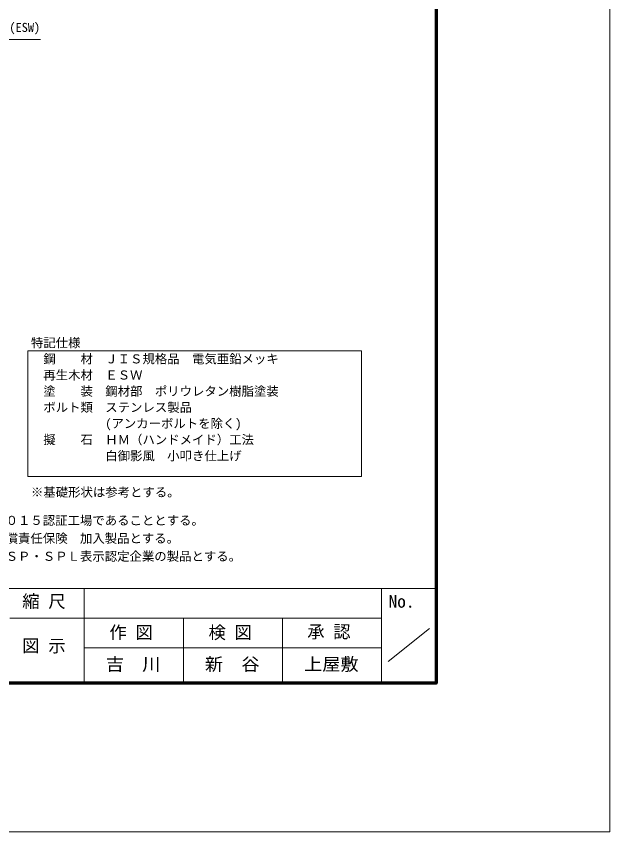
# Model space of a CAD drawing. Units: millimetres at full size, sheet at 1:60, with parts at other scales. Extents: x -1200 to 26400, y -900 to 18720.
# Drawn here: x 19215 to 26400, y -900 to 8980 of the extents above; entities that cross this region are included whole.
import ezdxf
from ezdxf.enums import TextEntityAlignment as Align

# ---------------------------------------------------------------- set-up
doc = ezdxf.new("R2010")
doc.units = ezdxf.units.MM
doc.header["$LTSCALE"] = 60
doc.layers.add('D-BGD-TXT', color=7, linetype='Continuous')
doc.layers.add('D-DOC', color=7, linetype='Continuous')
for name, color, linetype, lineweight in [('D-STR-HTXT', 7, 'Continuous', 13), ('D-STR-TXT', 7, 'Continuous', 13), ('D-TTL', 7, 'Continuous', 70), ('D-TTL-FRAM', 7, 'Continuous', 13), ('D-TTL-TXT', 7, 'Continuous', 13), ('V-nasSTD', 5, 'Continuous', 13)]:
    doc.layers.add(name, color=color, linetype=linetype, lineweight=lineweight)
doc.styles.add('ＭＳ ゴシック', font='')
doc.styles.get('ＭＳ ゴシック').set_extended_font_data('MS Gothic')

msp = doc.modelspace()

# ---------------------------------------------------------------- linework, layer by layer
at = {"layer": 'D-STR-HTXT'}
msp.add_lwpolyline([(16377.27, 7521.79), (17398.53, 8697.2), (17578.53, 8697.2), (19508.15, 8697.2)], dxfattribs=at)
at = {"layer": 'D-TTL'}
msp.add_lwpolyline([(900, 900), (900, 16920), (24300, 16920), (24300, 900)], close=True, dxfattribs=at)
at = {"layer": 'D-TTL-FRAM'}
for p, q in [((900, 2047.32), (24300, 2047.32)), ((20037.67, 2047.32), (20037.67, 900)), ((23637.67, 2047.32), (23637.67, 900)), ((20037.67, 1687.32), (19137.67, 1687.32)), ((20037.67, 1687.32), (23637.67, 1687.32)), ((21237.67, 900), (21237.67, 1687.32)), ((22437.67, 1687.32), (22437.67, 900)), ((23715.98, 1160.82), (24219.98, 1564.02)), ((23637.67, 1327.32), (20037.67, 1327.32))]:
    msp.add_line(p, q, dxfattribs=at)
at = {"layer": 'D-TTL-FRAM', "color": 2}
msp.add_lwpolyline([(19356.46, 4926.26), (23394.82, 4926.26), (23394.82, 3405.58), (19356.46, 3405.58)], close=True, dxfattribs=at)
at = {"layer": 'V-nasSTD'}
msp.add_lwpolyline([(-1200, -900), (-1200, 18720), (26400, 18720), (26400, -900)], close=True, dxfattribs=at)

# ---------------------------------------------------------------- texts
at = {"layer": 'D-BGD-TXT', "style": 'ＭＳ ゴシック', "width": 1.05}
for s, p in [('吉\u3000川', (20298.88, 1006.36)), ('新\u3000谷', (21498.88, 1006.36)), ('上屋敷', (22698.88, 1006.36))]:
    msp.add_text(s, height=154, dxfattribs=at).set_placement(p, align=Align.BOTTOM_LEFT)
at = {"layer": 'D-DOC', "style": 'ＭＳ ゴシック'}
for s, p in [('※本製品製作工場は、ＩＳＯ９００１：２０１５認証工場であることとする。', (16234.8, 2927.14)), ('※本製品は、（社）日本公園施設業協会賠償責任保険\u3000加入製品とする。', (16234.8, 2709.68)), ('※本製品は、（社）日本公園施設業協会\u3000ＳＰ・ＳＰＬ表示認定企業の製品とする。', (16234.8, 2492.23))]:
    msp.add_text(s, height=110, dxfattribs=at).set_placement(p, align=Align.TOP_LEFT)
at = {"layer": 'D-STR-HTXT', "style": 'ＭＳ ゴシック'}
msp.add_text('ルーバー □-150x50CH(ESW)', height=110, dxfattribs=at).set_placement((17631.8, 8900.46), align=Align.TOP_LEFT)
at = {"layer": 'D-STR-TXT', "style": 'ＭＳ ゴシック'}
for s, p in [('特記仕様', (19392.21, 5079.9)), ('\u3000鋼\u3000\u3000材\u3000ＪＩＳ規格品\u3000電気亜鉛メッキ', (19392.21, 4884.2)), ('\u3000再生木材\u3000ＥＳＷ', (19392.21, 4688.49)), ('\u3000塗\u3000\u3000装\u3000鋼材部\u3000ポリウレタン樹脂塗装', (19392.21, 4492.78)), ('\u3000ボルト類\u3000ステンレス製品', (19392.21, 4297.08)), ('\u3000\u3000\u3000\u3000\u3000\u3000(アンカーボルトを除く)', (19392.21, 4101.37)), ('\u3000擬\u3000\u3000石\u3000ＨＭ（ハンドメイド）工法', (19392.21, 3905.66)), ('\u3000\u3000\u3000\u3000\u3000\u3000白御影風\u3000小叩き仕上げ', (19392.21, 3709.96)), ('※基礎形状は参考とする。', (19392.21, 3269.46))]:
    msp.add_text(s, height=110, dxfattribs=at).set_placement(p, align=Align.TOP_LEFT)
at = {"layer": 'D-TTL-TXT', "style": 'ＭＳ ゴシック'}
for s, p in [('縮 尺', (19287.4, 1767.93)), ('No.', (23722.91, 1767.93)), ('作 図', (20341.85, 1391.34)), ('検 図', (21542.71, 1391.34)), ('承 認', (22737.4, 1400.34)), ('図 示', (19287.4, 1229.24))]:
    msp.add_text(s, height=154, dxfattribs=at).set_placement(p, align=Align.BOTTOM_LEFT)

doc.saveas('drawing.dxf')
